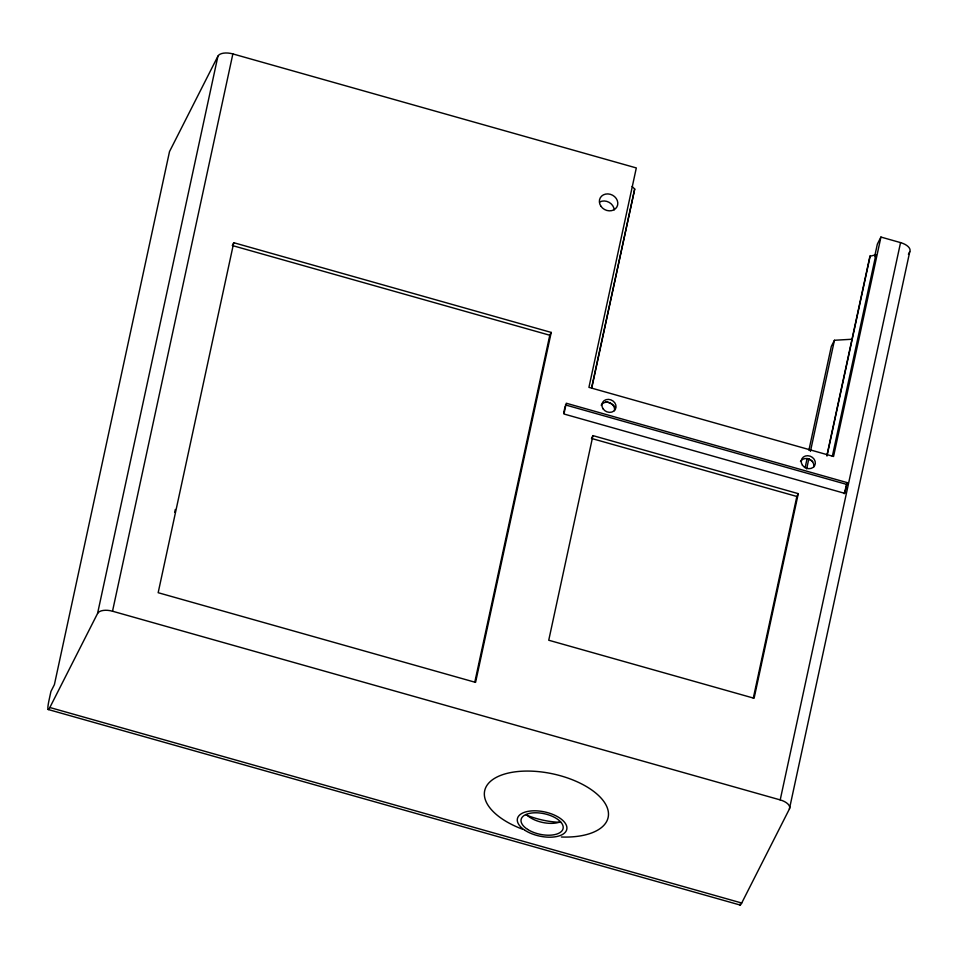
<?xml version="1.0" encoding="UTF-8"?>
<svg xmlns="http://www.w3.org/2000/svg" width="958" height="958" viewBox="0 0 958 958"><rect width="100%" height="100%" fill="white"/><g stroke="black" fill="none" stroke-linecap="round" stroke-linejoin="round"><path stroke-width="1.44" d="M741.708 903.023L49.852 707.507L97.572 613.455L217.921 56.163A12.634 6.179 12.2 0 1 232.866 53.923L636.316 167.937L588.931 387.355L833.544 456.475L880.929 237.057L900.556 242.613A12.634 6.179 12.2 0 1 909.765 251.667L789.416 808.971L741.708 903.023A18.31 2.036 -74.2 0 1 739.756 904.244M97.572 613.455A12.634 6.179 12.2 0 1 112.517 611.216L232.866 53.923M174.679 512.398L175.314 509.488M233.752 242.709L158.166 592.703L475.563 682.383L551.221 332.426L233.752 242.709L232.315 245.535L549.784 335.24L551.221 332.426M474.761 682.3L549.784 335.24M563.675 413.006L565.124 406.276M591.697 387.295L634.711 189.037L632.124 186.487M591.745 388.05L634.711 189.037M592.93 435.615L548.742 640.231L754.09 698.262L798.277 493.645L592.93 435.615L591.493 438.441L796.852 496.472L798.277 493.645M753.299 698.154L796.852 496.472M805.115 467.744L807.007 458.978M808.911 450.2L831.316 346.413L834.442 340.27L852.117 339.24M806.66 468.917L808.863 458.678M810.444 451.374L834.442 340.27M826.934 455.313L869.912 256.301L875.875 254.756L832.334 456.331M826.97 456.068L870.271 255.594M875.013 254.888L877.348 244.122L880.929 237.057M844.237 493.717L847.123 482.604L566.274 403.234L563.951 414L844.8 493.37L847.123 482.604M789.416 808.971A12.634 6.179 12.2 0 0 780.207 799.906L900.556 242.613M217.921 56.163L169.518 151.556L54.402 684.623L50.93 691.472L49.062 700.082A18.31 2.036 -74.2 0 0 49.852 707.507M874.917 256.636L875.875 254.756M908.423 254.325L909.765 251.667M565.424 404.923L846.273 484.293M112.517 611.216L780.207 799.906M48.223 709.519L740.079 905.023M522.254 829.089A63.156 30.884 12.2 0 1 499.286 775.956A63.156 30.884 12.2 0 1 599.241 796.17A63.156 30.884 12.2 0 1 561.364 837.005M560.011 821.976A21.471 10.502 12.2 0 1 526.696 814.839M561.005 822.371A50.523 24.704 12.2 0 1 525.846 814.827M599.84 201.922A9.472 8.191 26.9 0 1 614.21 209.826M807.019 458.487A12.634 10.933 26.9 0 1 812.755 461.636M605.576 401.737A12.634 10.933 26.9 0 1 614.928 406.875M800.481 461.516A7.257 6.287 26.9 0 1 809.079 459.133A7.257 6.287 26.9 0 1 813.785 466.977M601.169 405.198A7.257 6.287 26.9 0 1 609.767 402.815A7.257 6.287 26.9 0 1 614.485 410.659M525.056 830.37A25.267 12.358 12.2 0 0 566.262 830.825A25.267 12.358 12.2 0 0 534.983 810.803A25.267 12.358 12.2 0 0 525.056 830.37M527.619 829.412A21.471 10.502 12.2 0 0 562.645 829.796A21.471 10.502 12.2 0 0 536.061 812.779A21.471 10.502 12.2 0 0 527.619 829.412M600.953 206.281A9.472 8.191 26.9 0 0 616.892 206.94A9.472 8.191 26.9 0 0 607.935 193.911A9.472 8.191 26.9 0 0 600.953 206.281M802.421 465.181A7.257 6.287 26.9 0 0 814.635 465.696A7.257 6.287 26.9 0 0 807.774 455.709A7.257 6.287 26.9 0 0 802.421 465.181M603.109 408.862A7.257 6.287 26.9 0 0 615.335 409.365A7.257 6.287 26.9 0 0 608.462 399.378A7.257 6.287 26.9 0 0 603.109 408.862"/></g></svg>
